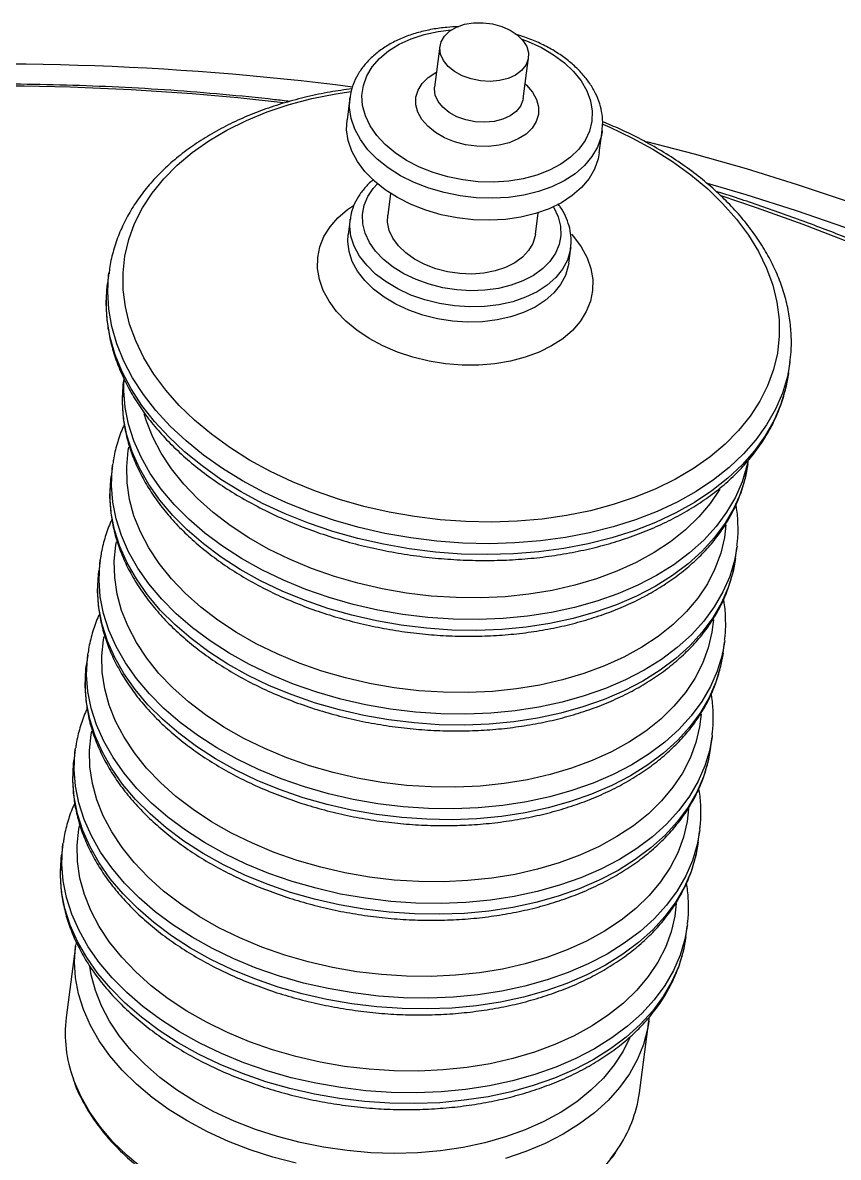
# Model space of a CAD drawing. Header units: millimetres. Extents: x 0 to 6631, y 0 to 4689.
# Drawn here: x 4495.5 to 4637.7, y 2201.6 to 2399.4 of the extents above; entities that cross this region are included whole.
import ezdxf

# ---------------------------------------------------------------- set-up
doc = ezdxf.new("R2010")
doc.units = ezdxf.units.MM
doc.header["$LTSCALE"] = 13
doc.layers.add('几何体', color=7, linetype='Continuous')

msp = doc.modelspace()

# ---------------------------------------------------------------- linework, layer by layer
at = {"layer": '几何体'}
for p, q in [((4568.23, 2395.29), (4567.3, 2388.17)), ((4582.73, 2386.15), (4583.66, 2393.27)), ((4552.54, 2386.29), (4552.04, 2382.45)), ((4552.5, 2385.94), (4552.54, 2386.29)), ((4596, 2376.7), (4596.5, 2380.53)), ((4596.5, 2380.53), (4596.48, 2380.36)), ((4559.64, 2369.63), (4559.14, 2365.83)), ((4552.58, 2365.16), (4552.24, 2362.5)), ((4552.57, 2365.04), (4552.58, 2365.16)), ((4584.86, 2362.46), (4585.35, 2366.27)), ((4590.67, 2357.47), (4591.02, 2360.13)), ((4591.02, 2360.13), (4591, 2359.99)), ((4510.55, 2355.82), (4510.3, 2353.92)), ((4510.52, 2355.63), (4510.55, 2355.82)), ((4510.27, 2353.73), (4510.3, 2353.92)), ((4628.99, 2338.38), (4629.24, 2340.29)), ((4629.24, 2340.29), (4629.22, 2340.15)), ((4628.99, 2338.38), (4628.97, 2338.24)), ((4513.15, 2337.32), (4513.08, 2336.77)), ((4511.17, 2322.18), (4510.92, 2320.28)), ((4511.17, 2322.18), (4511.21, 2322.46)), ((4621.88, 2322.53), (4621.96, 2323.12)), ((4619.72, 2306.03), (4619.97, 2307.94)), ((4620.01, 2308.23), (4619.97, 2307.94)), ((4509.01, 2305.68), (4509.05, 2305.96)), ((4509.01, 2305.68), (4508.76, 2303.78)), ((4617.56, 2289.53), (4617.81, 2291.44)), ((4617.85, 2291.74), (4617.81, 2291.44)), ((4506.85, 2289.18), (4506.6, 2287.28)), ((4506.85, 2289.18), (4506.89, 2289.47)), ((4615.4, 2273.04), (4615.65, 2274.94)), ((4615.69, 2275.24), (4615.65, 2274.94)), ((4504.69, 2272.68), (4504.44, 2270.78)), ((4504.69, 2272.68), (4504.73, 2272.97)), ((4613.24, 2256.54), (4613.49, 2258.44)), ((4613.53, 2258.74), (4613.49, 2258.44)), ((4502.53, 2256.18), (4502.57, 2256.47)), ((4502.53, 2256.18), (4502.28, 2254.28)), ((4611.09, 2240.04), (4611.33, 2241.94)), ((4611.37, 2242.24), (4611.33, 2241.94)), ((4504.86, 2239.15), (4504.81, 2238.72)), ((4504.74, 2238.44), (4503.11, 2225.98)), ((4603.01, 2212.9), (4604.64, 2225.36)), ((4604.64, 2225.36), (4604.57, 2224.89))]:
    msp.add_line(p, q, dxfattribs=at)
at = {"layer": '几何体', "flags": 128}
for points in [[(4577.41, 2399.18), (4579.01, 2398.73), (4580.47, 2398.08), (4581.71, 2397.25), (4582.69, 2396.28), (4583.35, 2395.22), (4583.66, 2394.12), (4583.61, 2393.02), (4583.21, 2391.98), (4582.46, 2391.05), (4581.41, 2390.27), (4580.11, 2389.67), (4578.61, 2389.3), (4576.98, 2389.15), (4575.31, 2389.25), (4573.66, 2389.58), (4572.13, 2390.13), (4570.77, 2390.88), (4569.65, 2391.78), (4568.83, 2392.8), (4568.34, 2393.89), (4568.2, 2395), (4568.43, 2396.08), (4569.01, 2397.07), (4569.91, 2397.93), (4571.1, 2398.62), (4572.51, 2399.11), (4574.08, 2399.37), (4575.74, 2399.39), (4577.41, 2399.18)], [(4582.49, 2396.52), (4583.59, 2396.1), (4585.91, 2395.05), (4588.03, 2393.81), (4589.92, 2392.41), (4591.53, 2390.88), (4592.84, 2389.24), (4593.83, 2387.52), (4594.48, 2385.76), (4594.77, 2383.99), (4594.71, 2382.23), (4594.29, 2380.51), (4593.52, 2378.88), (4592.42, 2377.35), (4591, 2375.96), (4589.29, 2374.73), (4587.32, 2373.68), (4585.12, 2372.83), (4582.74, 2372.19), (4580.22, 2371.78), (4577.59, 2371.61), (4574.92, 2371.67), (4572.24, 2371.98), (4569.61, 2372.51), (4567.07, 2373.26), (4564.66, 2374.22), (4562.43, 2375.37), (4560.43, 2376.69), (4558.67, 2378.16), (4557.21, 2379.75), (4556.05, 2381.43), (4555.23, 2383.17), (4554.76, 2384.94), (4554.64, 2386.72), (4554.89, 2388.46), (4555.48, 2390.13), (4556.42, 2391.72), (4557.68, 2393.18), (4559.25, 2394.5), (4561.1, 2395.64), (4563.19, 2396.59), (4565.48, 2397.34), (4567.94, 2397.86), (4570.19, 2398.13)], [(4583.06, 2388.72), (4583.31, 2388.49), (4584.34, 2387.3), (4585.04, 2386.03), (4585.4, 2384.72), (4585.39, 2383.42), (4585.01, 2382.17), (4584.29, 2381.01), (4583.24, 2379.99), (4581.89, 2379.13), (4580.31, 2378.47), (4578.53, 2378.03), (4576.63, 2377.82), (4574.66, 2377.85), (4572.69, 2378.13), (4570.79, 2378.63), (4569.02, 2379.35), (4567.45, 2380.26), (4566.12, 2381.33), (4565.09, 2382.52), (4564.39, 2383.79), (4564.04, 2385.09), (4564.05, 2386.4), (4564.42, 2387.65), (4565.15, 2388.8), (4566.2, 2389.83), (4567.54, 2390.69), (4567.63, 2390.74)], [(4596.62, 2381.68), (4597.83, 2381.16), (4601.68, 2379.34), (4605.32, 2377.35), (4608.76, 2375.18), (4611.95, 2372.86), (4614.89, 2370.41), (4617.55, 2367.83), (4619.92, 2365.14), (4621.98, 2362.36), (4623.73, 2359.5), (4625.14, 2356.59), (4626.22, 2353.64), (4626.95, 2350.66), (4627.32, 2347.69), (4627.35, 2344.73), (4627.03, 2341.81), (4626.35, 2338.93), (4625.33, 2336.13), (4623.96, 2333.41), (4622.27, 2330.8), (4620.26, 2328.31), (4617.93, 2325.95), (4615.31, 2323.74), (4612.42, 2321.7), (4609.26, 2319.83), (4605.86, 2318.15), (4602.24, 2316.67), (4598.43, 2315.4), (4594.44, 2314.33), (4590.3, 2313.5), (4586.04, 2312.88), (4581.67, 2312.5), (4577.24, 2312.35), (4572.77, 2312.44), (4568.28, 2312.76), (4563.8, 2313.3), (4559.36, 2314.08), (4554.98, 2315.08), (4550.7, 2316.3), (4546.54, 2317.72), (4542.53, 2319.35), (4538.68, 2321.17), (4535.04, 2323.16), (4531.6, 2325.33), (4528.41, 2327.65), (4525.47, 2330.1), (4522.81, 2332.68), (4520.44, 2335.37), (4518.38, 2338.15), (4516.63, 2341.01), (4515.22, 2343.92), (4514.14, 2346.87), (4513.41, 2349.85), (4513.04, 2352.82), (4513.01, 2355.78), (4513.33, 2358.7), (4514.01, 2361.58), (4515.03, 2364.38), (4516.4, 2367.1), (4518.09, 2369.71), (4520.1, 2372.2), (4522.43, 2374.56), (4525.05, 2376.77), (4527.94, 2378.81), (4531.1, 2380.68), (4534.5, 2382.36), (4538.12, 2383.84), (4541.93, 2385.12), (4545.92, 2386.18), (4550.06, 2387.01), (4552.77, 2387.43)], [(4582.73, 2386.15), (4582.68, 2385.89), (4582.28, 2384.85), (4581.53, 2383.92), (4580.48, 2383.14), (4579.18, 2382.55), (4577.67, 2382.17), (4576.05, 2382.03), (4574.38, 2382.12), (4572.73, 2382.46), (4571.19, 2383.01), (4569.84, 2383.75), (4568.72, 2384.66), (4567.9, 2385.68), (4567.41, 2386.77), (4567.27, 2387.88), (4567.3, 2388.17)], [(4596.48, 2380.36), (4596.31, 2379.49), (4595.68, 2377.72), (4594.71, 2376.05), (4593.41, 2374.49), (4591.8, 2373.08), (4589.9, 2371.84), (4587.75, 2370.8), (4585.38, 2369.95), (4582.84, 2369.33), (4580.16, 2368.94), (4577.38, 2368.79), (4574.56, 2368.88), (4571.74, 2369.21), (4568.97, 2369.77), (4566.28, 2370.55), (4563.73, 2371.54), (4561.36, 2372.73), (4559.2, 2374.1), (4557.3, 2375.62), (4555.68, 2377.26), (4554.36, 2379.01), (4553.38, 2380.83), (4552.75, 2382.69), (4552.47, 2384.56), (4552.5, 2385.94)], [(4596, 2376.7), (4595.8, 2375.66), (4595.18, 2373.89), (4594.21, 2372.21), (4592.91, 2370.66), (4591.29, 2369.25), (4589.4, 2368.01), (4587.25, 2366.96), (4584.88, 2366.12), (4582.34, 2365.5), (4579.66, 2365.11), (4576.88, 2364.96), (4574.06, 2365.05), (4571.24, 2365.37), (4568.46, 2365.93), (4565.78, 2366.72), (4563.23, 2367.71), (4560.86, 2368.9), (4558.7, 2370.27), (4556.8, 2371.78), (4555.17, 2373.43), (4553.86, 2375.18), (4552.88, 2377), (4552.25, 2378.86), (4551.97, 2380.73), (4552.04, 2382.45)], [(4639.27, 2368.25), (4630.54, 2371.16), (4621.65, 2373.9), (4612.59, 2376.46), (4604.29, 2378.6)], [(4587.99, 2367.29), (4588.06, 2367.18), (4588.81, 2365.57), (4589.22, 2363.94), (4589.28, 2362.31), (4588.99, 2360.72), (4588.35, 2359.2), (4587.38, 2357.77), (4586.09, 2356.48), (4584.52, 2355.35), (4582.69, 2354.39), (4580.65, 2353.63), (4578.43, 2353.09), (4576.08, 2352.77), (4573.64, 2352.68), (4571.17, 2352.82), (4568.72, 2353.2), (4566.34, 2353.8), (4564.07, 2354.61), (4561.96, 2355.61), (4560.06, 2356.79), (4558.4, 2358.12), (4557.01, 2359.57), (4555.93, 2361.11), (4555.18, 2362.71), (4554.77, 2364.35), (4554.71, 2365.98), (4555.01, 2367.57), (4555.65, 2369.09), (4556.62, 2370.51), (4557.35, 2371.3)], [(4638.94, 2363.63), (4630.36, 2366.59), (4621.59, 2369.37), (4614.87, 2371.34)], [(4639.48, 2361.13), (4631.54, 2364.21), (4623.4, 2367.13), (4617.21, 2369.19)], [(4591.16, 2362.53), (4591.53, 2362.1), (4592.86, 2360.3), (4593.86, 2358.43), (4594.53, 2356.53), (4594.85, 2354.61), (4594.83, 2352.7), (4594.45, 2350.83), (4593.73, 2349.04), (4592.68, 2347.34), (4591.31, 2345.76), (4589.64, 2344.32), (4587.7, 2343.05), (4585.51, 2341.96), (4583.11, 2341.07), (4580.53, 2340.39), (4577.81, 2339.94), (4574.99, 2339.71), (4572.11, 2339.71), (4569.21, 2339.94), (4566.34, 2340.41), (4563.53, 2341.09), (4560.83, 2341.98), (4558.27, 2343.08), (4555.9, 2344.35), (4553.75, 2345.79), (4551.85, 2347.37), (4550.22, 2349.08), (4548.9, 2350.87), (4547.89, 2352.74), (4547.23, 2354.65), (4546.9, 2356.57), (4546.93, 2358.47), (4547.31, 2360.34), (4548.02, 2362.13), (4549.08, 2363.83), (4550.45, 2365.41), (4552.12, 2366.85), (4553.14, 2367.56)], [(4584.86, 2362.46), (4584.83, 2362.27), (4584.42, 2360.92), (4583.68, 2359.66), (4582.62, 2358.52), (4581.27, 2357.54), (4579.67, 2356.74), (4577.85, 2356.13), (4575.88, 2355.75), (4573.8, 2355.59), (4571.67, 2355.67), (4569.56, 2355.98), (4567.5, 2356.51), (4565.57, 2357.25), (4563.82, 2358.18), (4562.29, 2359.27), (4561.02, 2360.49), (4560.05, 2361.82), (4559.41, 2363.2), (4559.11, 2364.62), (4559.14, 2365.83)], [(4591, 2359.99), (4590.95, 2359.67), (4590.45, 2358), (4589.6, 2356.42), (4588.43, 2354.96), (4586.94, 2353.64), (4585.17, 2352.49), (4583.15, 2351.53), (4580.92, 2350.77), (4578.52, 2350.24), (4576, 2349.93), (4573.4, 2349.87), (4570.76, 2350.04), (4568.15, 2350.45), (4565.61, 2351.08), (4563.18, 2351.93), (4560.91, 2352.98), (4558.84, 2354.2), (4557.02, 2355.59), (4555.47, 2357.11), (4554.22, 2358.73), (4553.31, 2360.42), (4552.73, 2362.16), (4552.52, 2363.9), (4552.57, 2365.04)], [(4590.68, 2357.51), (4590.6, 2357.01), (4590.1, 2355.35), (4589.25, 2353.77), (4588.08, 2352.31), (4586.59, 2350.99), (4584.82, 2349.83), (4582.8, 2348.87), (4580.58, 2348.12), (4578.18, 2347.58), (4575.65, 2347.28), (4573.05, 2347.21), (4570.42, 2347.38), (4567.8, 2347.79), (4565.26, 2348.42), (4562.83, 2349.27), (4560.56, 2350.32), (4558.49, 2351.55), (4556.67, 2352.94), (4555.12, 2354.45), (4553.88, 2356.07), (4552.96, 2357.77), (4552.39, 2359.5), (4552.17, 2361.24), (4552.23, 2362.48)], [(4629.22, 2340.15), (4628.77, 2337.72), (4627.9, 2334.83), (4626.7, 2332.02), (4625.16, 2329.31), (4623.3, 2326.71), (4621.13, 2324.23), (4618.65, 2321.89), (4615.89, 2319.7), (4612.86, 2317.69), (4609.57, 2315.84), (4606.06, 2314.19), (4602.33, 2312.74), (4598.41, 2311.5), (4594.32, 2310.46), (4590.09, 2309.65), (4585.74, 2309.07), (4581.3, 2308.71), (4576.79, 2308.59), (4572.24, 2308.69), (4567.68, 2309.03), (4563.13, 2309.6), (4558.62, 2310.39), (4554.18, 2311.4), (4549.83, 2312.63), (4545.59, 2314.07), (4541.5, 2315.7), (4537.58, 2317.53), (4533.84, 2319.53), (4530.32, 2321.7), (4527.03, 2324.03), (4523.99, 2326.5), (4521.22, 2329.09), (4518.73, 2331.8), (4516.55, 2334.6), (4514.67, 2337.48), (4513.13, 2340.42), (4511.91, 2343.41), (4511.04, 2346.42), (4510.51, 2349.44), (4510.33, 2352.46), (4510.5, 2355.45), (4510.52, 2355.63)], [(4628.97, 2338.24), (4628.52, 2335.81), (4627.65, 2332.93), (4626.45, 2330.12), (4624.91, 2327.41), (4623.05, 2324.8), (4620.88, 2322.32), (4618.4, 2319.99), (4615.64, 2317.8), (4612.61, 2315.78), (4609.32, 2313.94), (4605.81, 2312.29), (4602.08, 2310.84), (4598.16, 2309.59), (4594.07, 2308.56), (4589.84, 2307.75), (4585.49, 2307.17), (4581.05, 2306.81), (4576.54, 2306.68), (4571.99, 2306.79), (4567.43, 2307.13), (4562.88, 2307.69), (4558.37, 2308.49), (4553.93, 2309.5), (4549.58, 2310.73), (4545.34, 2312.16), (4541.25, 2313.8), (4537.33, 2315.62), (4533.59, 2317.63), (4530.07, 2319.8), (4526.78, 2322.13), (4523.74, 2324.59), (4520.97, 2327.19), (4518.48, 2329.89), (4516.3, 2332.69), (4514.43, 2335.57), (4512.88, 2338.52), (4511.66, 2341.5), (4510.79, 2344.52), (4510.26, 2347.54), (4510.08, 2350.55), (4510.25, 2353.54), (4510.27, 2353.73)], [(4621.88, 2322.53), (4621.47, 2320.24), (4620.64, 2317.46), (4619.46, 2314.76), (4617.95, 2312.16), (4616.1, 2309.67), (4613.95, 2307.3), (4611.49, 2305.09), (4608.75, 2303.03), (4605.74, 2301.15), (4602.48, 2299.45), (4598.99, 2297.94), (4595.3, 2296.64), (4591.43, 2295.56), (4587.4, 2294.7), (4583.25, 2294.06), (4578.99, 2293.65), (4574.66, 2293.48), (4570.28, 2293.54), (4565.89, 2293.84), (4561.5, 2294.37), (4557.15, 2295.13), (4552.87, 2296.11), (4548.69, 2297.31), (4544.62, 2298.72), (4540.71, 2300.33), (4536.96, 2302.13), (4533.42, 2304.1), (4530.1, 2306.25), (4527.02, 2308.54), (4524.2, 2310.98), (4521.66, 2313.53), (4519.42, 2316.19), (4517.49, 2318.93), (4515.89, 2321.75), (4514.62, 2324.62), (4513.69, 2327.51), (4513.11, 2330.43), (4512.89, 2333.34), (4513.02, 2336.22), (4513.08, 2336.77)], [(4621.86, 2322.78), (4621.72, 2322.15), (4620.88, 2319.37), (4619.71, 2316.67), (4618.19, 2314.06), (4616.35, 2311.57), (4614.2, 2309.21), (4611.74, 2306.99), (4609, 2304.93), (4605.99, 2303.05), (4602.73, 2301.35), (4599.24, 2299.84), (4595.55, 2298.55), (4591.68, 2297.46), (4587.65, 2296.6), (4583.5, 2295.96), (4579.24, 2295.56), (4574.91, 2295.38), (4570.53, 2295.45), (4566.13, 2295.74), (4561.75, 2296.27), (4557.4, 2297.03), (4553.12, 2298.01), (4548.93, 2299.21), (4544.87, 2300.62), (4540.96, 2302.23), (4537.21, 2304.03), (4533.67, 2306.01), (4530.35, 2308.15), (4527.27, 2310.45), (4524.45, 2312.88), (4521.91, 2315.43), (4519.67, 2318.09), (4517.74, 2320.84), (4516.14, 2323.65), (4514.87, 2326.52), (4513.94, 2329.42), (4513.36, 2332.33), (4513.14, 2335.24), (4513.17, 2336.98)], [(4616.99, 2318.12), (4615.32, 2315.62), (4613.33, 2313.25), (4611.02, 2311.02), (4608.43, 2308.94), (4605.56, 2307.03), (4602.43, 2305.31), (4599.06, 2303.78), (4595.49, 2302.45), (4591.73, 2301.34), (4587.8, 2300.45), (4583.74, 2299.78), (4579.57, 2299.35), (4575.33, 2299.15), (4571.03, 2299.19), (4566.71, 2299.47), (4562.41, 2299.98), (4558.14, 2300.72), (4553.93, 2301.69), (4549.83, 2302.87), (4545.85, 2304.27), (4542.02, 2305.87), (4538.36, 2307.66), (4534.91, 2309.62), (4531.69, 2311.76), (4528.71, 2314.04), (4526.01, 2316.46), (4523.59, 2318.99), (4521.47, 2321.63), (4519.67, 2324.34), (4518.2, 2327.13), (4517.07, 2329.96), (4516.69, 2331.2)], [(4618.05, 2311.86), (4617.8, 2309.68), (4617.16, 2306.92), (4616.16, 2304.23), (4614.83, 2301.62), (4613.16, 2299.12), (4611.17, 2296.75), (4608.87, 2294.52), (4606.27, 2292.44), (4603.4, 2290.53), (4600.27, 2288.81), (4596.91, 2287.28), (4593.33, 2285.95), (4589.57, 2284.84), (4585.64, 2283.95), (4581.58, 2283.28), (4577.41, 2282.85), (4573.17, 2282.66), (4568.87, 2282.7), (4564.55, 2282.97), (4560.25, 2283.48), (4555.98, 2284.22), (4551.77, 2285.19), (4547.67, 2286.38), (4543.69, 2287.77), (4539.86, 2289.37), (4536.2, 2291.16), (4532.75, 2293.13), (4529.53, 2295.26), (4526.55, 2297.54), (4523.85, 2299.96), (4521.43, 2302.49), (4519.31, 2305.13), (4517.51, 2307.85), (4516.04, 2310.63), (4514.91, 2313.46), (4514.13, 2316.31), (4513.71, 2319.17), (4513.64, 2322.02), (4513.92, 2324.84), (4514.03, 2325.41)], [(4619.97, 2307.94), (4619.56, 2305.65), (4618.72, 2302.87), (4617.55, 2300.17), (4616.03, 2297.56), (4614.19, 2295.07), (4612.04, 2292.71), (4609.58, 2290.49), (4606.84, 2288.43), (4603.83, 2286.55), (4600.57, 2284.85), (4597.08, 2283.35), (4593.39, 2282.05), (4589.52, 2280.96), (4585.49, 2280.1), (4581.34, 2279.46), (4577.08, 2279.06), (4572.75, 2278.89), (4568.37, 2278.95), (4563.97, 2279.24), (4559.59, 2279.77), (4555.24, 2280.53), (4550.96, 2281.51), (4546.78, 2282.71), (4542.71, 2284.12), (4538.8, 2285.73), (4535.05, 2287.53), (4531.51, 2289.51), (4528.19, 2291.65), (4525.11, 2293.95), (4522.29, 2296.38), (4519.75, 2298.93), (4517.51, 2301.59), (4515.58, 2304.34), (4513.98, 2307.15), (4512.71, 2310.02), (4511.78, 2312.92), (4511.2, 2315.83), (4510.98, 2318.74), (4511.11, 2321.62), (4511.17, 2322.18)], [(4619.72, 2306.03), (4619.31, 2303.75), (4618.48, 2300.97), (4617.3, 2298.26), (4615.79, 2295.66), (4613.94, 2293.17), (4611.79, 2290.81), (4609.33, 2288.59), (4606.59, 2286.53), (4603.58, 2284.65), (4600.32, 2282.95), (4596.83, 2281.44), (4593.14, 2280.14), (4589.27, 2279.06), (4585.25, 2278.2), (4581.09, 2277.56), (4576.83, 2277.15), (4572.5, 2276.98), (4568.12, 2277.04), (4563.73, 2277.34), (4559.34, 2277.87), (4554.99, 2278.63), (4550.71, 2279.61), (4546.53, 2280.81), (4542.46, 2282.22), (4538.55, 2283.83), (4534.8, 2285.63), (4531.26, 2287.6), (4527.94, 2289.75), (4524.86, 2292.04), (4522.04, 2294.48), (4519.5, 2297.03), (4517.26, 2299.69), (4515.33, 2302.44), (4513.73, 2305.25), (4512.46, 2308.12), (4511.53, 2311.02), (4510.95, 2313.93), (4510.73, 2316.84), (4510.86, 2319.72), (4510.92, 2320.28)], [(4615.89, 2295.36), (4615.64, 2293.18), (4615, 2290.42), (4614.01, 2287.73), (4612.67, 2285.12), (4611, 2282.63), (4609.01, 2280.25), (4606.71, 2278.02), (4604.11, 2275.94), (4601.24, 2274.03), (4598.11, 2272.31), (4594.75, 2270.78), (4591.17, 2269.45), (4587.41, 2268.34), (4583.48, 2267.45), (4579.42, 2266.78), (4575.25, 2266.35), (4571.01, 2266.16), (4566.71, 2266.2), (4562.39, 2266.47), (4558.09, 2266.98), (4553.82, 2267.72), (4549.61, 2268.69), (4545.51, 2269.88), (4541.53, 2271.27), (4537.7, 2272.87), (4534.04, 2274.66), (4530.59, 2276.63), (4527.37, 2278.76), (4524.39, 2281.04), (4521.69, 2283.46), (4519.27, 2285.99), (4517.15, 2288.63), (4515.35, 2291.35), (4513.88, 2294.13), (4512.75, 2296.96), (4511.97, 2299.81), (4511.55, 2302.67), (4511.48, 2305.52), (4511.76, 2308.34), (4511.87, 2308.91)], [(4617.81, 2291.44), (4617.4, 2289.15), (4616.57, 2286.37), (4615.39, 2283.67), (4613.87, 2281.06), (4612.03, 2278.57), (4609.88, 2276.21), (4607.42, 2273.99), (4604.68, 2271.94), (4601.67, 2270.05), (4598.41, 2268.35), (4594.92, 2266.85), (4591.23, 2265.55), (4587.36, 2264.46), (4583.33, 2263.6), (4579.18, 2262.96), (4574.92, 2262.56), (4570.59, 2262.39), (4566.21, 2262.45), (4561.82, 2262.75), (4557.43, 2263.27), (4553.08, 2264.03), (4548.8, 2265.01), (4544.62, 2266.21), (4540.55, 2267.62), (4536.64, 2269.23), (4532.89, 2271.03), (4529.35, 2273.01), (4526.03, 2275.15), (4522.95, 2277.45), (4520.13, 2279.88), (4517.59, 2282.44), (4515.35, 2285.09), (4513.42, 2287.84), (4511.82, 2290.66), (4510.55, 2293.52), (4509.62, 2296.42), (4509.04, 2299.33), (4508.82, 2302.24), (4508.95, 2305.13), (4509.01, 2305.68)], [(4617.56, 2289.53), (4617.15, 2287.25), (4616.32, 2284.47), (4615.14, 2281.77), (4613.63, 2279.16), (4611.78, 2276.67), (4609.63, 2274.31), (4607.17, 2272.09), (4604.43, 2270.03), (4601.42, 2268.15), (4598.16, 2266.45), (4594.67, 2264.94), (4590.98, 2263.65), (4587.11, 2262.56), (4583.09, 2261.7), (4578.93, 2261.06), (4574.67, 2260.66), (4570.34, 2260.48), (4565.96, 2260.55), (4561.57, 2260.84), (4557.18, 2261.37), (4552.83, 2262.13), (4548.55, 2263.11), (4544.37, 2264.31), (4540.3, 2265.72), (4536.39, 2267.33), (4532.64, 2269.13), (4529.1, 2271.11), (4525.78, 2273.25), (4522.7, 2275.55), (4519.88, 2277.98), (4517.34, 2280.53), (4515.1, 2283.19), (4513.17, 2285.94), (4511.57, 2288.75), (4510.3, 2291.62), (4509.37, 2294.52), (4508.79, 2297.43), (4508.57, 2300.34), (4508.7, 2303.22), (4508.76, 2303.78)], [(4613.73, 2278.86), (4613.48, 2276.68), (4612.84, 2273.92), (4611.85, 2271.23), (4610.51, 2268.62), (4608.84, 2266.13), (4606.85, 2263.75), (4604.55, 2261.52), (4601.95, 2259.44), (4599.08, 2257.54), (4595.95, 2255.81), (4592.59, 2254.28), (4589.01, 2252.95), (4585.25, 2251.84), (4581.32, 2250.95), (4577.26, 2250.29), (4573.09, 2249.86), (4568.85, 2249.66), (4564.55, 2249.7), (4560.23, 2249.97), (4555.93, 2250.49), (4551.66, 2251.23), (4547.45, 2252.19), (4543.35, 2253.38), (4539.37, 2254.78), (4535.54, 2256.37), (4531.88, 2258.16), (4528.43, 2260.13), (4525.21, 2262.26), (4522.23, 2264.54), (4519.53, 2266.96), (4517.11, 2269.49), (4514.99, 2272.13), (4513.19, 2274.85), (4511.72, 2277.63), (4510.6, 2280.46), (4509.82, 2283.31), (4509.39, 2286.18), (4509.32, 2289.02), (4509.6, 2291.84), (4509.71, 2292.42)], [(4615.65, 2274.94), (4615.24, 2272.65), (4614.41, 2269.87), (4613.23, 2267.17), (4611.72, 2264.57), (4609.87, 2262.07), (4607.72, 2259.71), (4605.26, 2257.5), (4602.52, 2255.44), (4599.51, 2253.55), (4596.25, 2251.85), (4592.76, 2250.35), (4589.07, 2249.05), (4585.2, 2247.97), (4581.17, 2247.1), (4577.02, 2246.47), (4572.76, 2246.06), (4568.43, 2245.89), (4564.05, 2245.95), (4559.66, 2246.25), (4555.27, 2246.78), (4550.92, 2247.53), (4546.64, 2248.52), (4542.46, 2249.71), (4538.39, 2251.12), (4534.48, 2252.73), (4530.73, 2254.53), (4527.19, 2256.51), (4523.87, 2258.66), (4520.79, 2260.95), (4517.97, 2263.38), (4515.43, 2265.94), (4513.19, 2268.6), (4511.26, 2271.34), (4509.66, 2274.16), (4508.39, 2277.02), (4507.46, 2279.92), (4506.88, 2282.84), (4506.66, 2285.74), (4506.79, 2288.63), (4506.85, 2289.18)], [(4615.4, 2273.04), (4614.99, 2270.75), (4614.16, 2267.97), (4612.98, 2265.27), (4611.47, 2262.66), (4609.62, 2260.17), (4607.47, 2257.81), (4605.01, 2255.59), (4602.27, 2253.53), (4599.26, 2251.65), (4596, 2249.95), (4592.51, 2248.45), (4588.82, 2247.15), (4584.95, 2246.06), (4580.93, 2245.2), (4576.77, 2244.56), (4572.51, 2244.16), (4568.18, 2243.99), (4563.8, 2244.05), (4559.41, 2244.34), (4555.02, 2244.87), (4550.67, 2245.63), (4546.39, 2246.61), (4542.21, 2247.81), (4538.14, 2249.22), (4534.23, 2250.83), (4530.49, 2252.63), (4526.94, 2254.61), (4523.62, 2256.75), (4520.54, 2259.05), (4517.72, 2261.48), (4515.18, 2264.03), (4512.94, 2266.69), (4511.01, 2269.44), (4509.41, 2272.25), (4508.14, 2275.12), (4507.21, 2278.02), (4506.63, 2280.93), (4506.41, 2283.84), (4506.54, 2286.72), (4506.6, 2287.28)], [(4611.57, 2262.36), (4611.32, 2260.19), (4610.68, 2257.42), (4609.69, 2254.73), (4608.35, 2252.13), (4606.68, 2249.63), (4604.69, 2247.26), (4602.39, 2245.02), (4599.79, 2242.95), (4596.92, 2241.04), (4593.79, 2239.31), (4590.43, 2237.78), (4586.85, 2236.45), (4583.09, 2235.34), (4579.16, 2234.45), (4575.1, 2233.79), (4570.93, 2233.36), (4566.69, 2233.16), (4562.39, 2233.2), (4558.07, 2233.48), (4553.77, 2233.99), (4549.5, 2234.73), (4545.29, 2235.69), (4541.19, 2236.88), (4537.21, 2238.28), (4533.38, 2239.88), (4529.72, 2241.66), (4526.27, 2243.63), (4523.05, 2245.76), (4520.07, 2248.04), (4517.37, 2250.46), (4514.95, 2253), (4512.83, 2255.63), (4511.03, 2258.35), (4509.56, 2261.13), (4508.44, 2263.96), (4507.66, 2266.82), (4507.23, 2269.68), (4507.16, 2272.52), (4507.44, 2275.34), (4507.55, 2275.92)], [(4613.49, 2258.44), (4613.08, 2256.15), (4612.25, 2253.37), (4611.07, 2250.67), (4609.56, 2248.07), (4607.71, 2245.58), (4605.56, 2243.21), (4603.1, 2241), (4600.36, 2238.94), (4597.35, 2237.05), (4594.09, 2235.35), (4590.6, 2233.85), (4586.91, 2232.55), (4583.04, 2231.47), (4579.02, 2230.6), (4574.86, 2229.97), (4570.6, 2229.56), (4566.27, 2229.39), (4561.89, 2229.45), (4557.5, 2229.75), (4553.11, 2230.28), (4548.76, 2231.04), (4544.48, 2232.02), (4540.3, 2233.22), (4536.23, 2234.63), (4532.32, 2236.23), (4528.57, 2238.03), (4525.03, 2240.01), (4521.71, 2242.16), (4518.63, 2244.45), (4515.81, 2246.88), (4513.27, 2249.44), (4511.03, 2252.1), (4509.1, 2254.84), (4507.5, 2257.66), (4506.23, 2260.52), (4505.3, 2263.42), (4504.72, 2266.34), (4504.5, 2269.24), (4504.63, 2272.13), (4504.69, 2272.68)], [(4613.24, 2256.54), (4612.83, 2254.25), (4612, 2251.47), (4610.82, 2248.77), (4609.31, 2246.16), (4607.47, 2243.67), (4605.31, 2241.31), (4602.85, 2239.09), (4600.11, 2237.04), (4597.1, 2235.15), (4593.84, 2233.45), (4590.35, 2231.95), (4586.66, 2230.65), (4582.79, 2229.56), (4578.77, 2228.7), (4574.61, 2228.06), (4570.35, 2227.66), (4566.02, 2227.49), (4561.64, 2227.55), (4557.25, 2227.85), (4552.86, 2228.37), (4548.51, 2229.13), (4544.23, 2230.11), (4540.05, 2231.31), (4535.98, 2232.72), (4532.07, 2234.33), (4528.33, 2236.13), (4524.78, 2238.11), (4521.46, 2240.25), (4518.38, 2242.55), (4515.56, 2244.98), (4513.02, 2247.54), (4510.78, 2250.19), (4508.85, 2252.94), (4507.25, 2255.75), (4505.98, 2258.62), (4505.05, 2261.52), (4504.47, 2264.43), (4504.25, 2267.34), (4504.38, 2270.23), (4504.44, 2270.78)], [(4609.41, 2245.86), (4609.16, 2243.69), (4608.52, 2240.92), (4607.53, 2238.23), (4606.19, 2235.63), (4604.52, 2233.13), (4602.53, 2230.76), (4600.23, 2228.52), (4597.63, 2226.45), (4594.76, 2224.54), (4591.63, 2222.81), (4588.27, 2221.28), (4584.69, 2219.96), (4580.93, 2218.84), (4577, 2217.95), (4572.94, 2217.29), (4568.77, 2216.86), (4564.53, 2216.66), (4560.23, 2216.7), (4555.91, 2216.98), (4551.61, 2217.49), (4547.34, 2218.23), (4543.13, 2219.2), (4539.03, 2220.38), (4535.05, 2221.78), (4531.22, 2223.38), (4527.56, 2225.17), (4524.11, 2227.13), (4520.89, 2229.26), (4517.91, 2231.55), (4515.21, 2233.96), (4512.79, 2236.5), (4510.67, 2239.13), (4508.87, 2241.85), (4507.4, 2244.64), (4506.28, 2247.46), (4505.5, 2250.32), (4505.07, 2253.18), (4505, 2256.03), (4505.28, 2258.84), (4505.39, 2259.42)], [(4611.33, 2241.94), (4610.92, 2239.66), (4610.09, 2236.87), (4608.91, 2234.17), (4607.4, 2231.57), (4605.55, 2229.08), (4603.4, 2226.72), (4600.94, 2224.5), (4598.2, 2222.44), (4595.19, 2220.56), (4591.93, 2218.86), (4588.44, 2217.35), (4584.75, 2216.05), (4580.88, 2214.97), (4576.86, 2214.11), (4572.7, 2213.47), (4568.44, 2213.06), (4564.11, 2212.89), (4559.73, 2212.95), (4555.34, 2213.25), (4550.95, 2213.78), (4546.6, 2214.54), (4542.32, 2215.52), (4538.14, 2216.72), (4534.07, 2218.13), (4530.16, 2219.74), (4526.41, 2221.54), (4522.87, 2223.51), (4519.55, 2225.66), (4516.47, 2227.95), (4513.65, 2230.39), (4511.11, 2232.94), (4508.87, 2235.6), (4506.94, 2238.34), (4505.34, 2241.16), (4504.07, 2244.03), (4503.14, 2246.93), (4502.56, 2249.84), (4502.34, 2252.75), (4502.47, 2255.63), (4502.53, 2256.18)], [(4611.09, 2240.04), (4610.67, 2237.75), (4609.84, 2234.97), (4608.66, 2232.27), (4607.15, 2229.66), (4605.31, 2227.17), (4603.15, 2224.81), (4600.69, 2222.59), (4597.95, 2220.54), (4594.94, 2218.65), (4591.68, 2216.95), (4588.19, 2215.45), (4584.5, 2214.15), (4580.63, 2213.07), (4576.61, 2212.2), (4572.45, 2211.57), (4568.19, 2211.16), (4563.86, 2210.99), (4559.48, 2211.05), (4555.09, 2211.35), (4550.7, 2211.88), (4546.35, 2212.63), (4542.07, 2213.62), (4537.89, 2214.81), (4533.82, 2216.22), (4529.91, 2217.83), (4526.17, 2219.63), (4522.62, 2221.61), (4519.3, 2223.75), (4516.22, 2226.05), (4513.4, 2228.48), (4510.86, 2231.04), (4508.62, 2233.7), (4506.69, 2236.44), (4505.09, 2239.26), (4503.82, 2242.12), (4502.89, 2245.02), (4502.31, 2247.93), (4502.09, 2250.84), (4502.22, 2253.73), (4502.28, 2254.28)], [(4504.74, 2238.44), (4504.74, 2238.45), (4504.77, 2238.7)], [(4543.15, 2200.64), (4539.11, 2201.69), (4535.17, 2202.95), (4531.38, 2204.42), (4527.75, 2206.08), (4524.3, 2207.92), (4521.07, 2209.92), (4518.08, 2212.08), (4515.34, 2214.39), (4512.88, 2216.81), (4510.71, 2219.34), (4508.85, 2221.96), (4507.31, 2224.64), (4506.11, 2227.38), (4505.24, 2230.15), (4504.72, 2232.93), (4504.56, 2235.71), (4504.74, 2238.44)], [(4601.24, 2222.38), (4600.14, 2220.15), (4598.59, 2217.74), (4596.72, 2215.46), (4594.55, 2213.32), (4592.08, 2211.33), (4589.33, 2209.51), (4586.33, 2207.87), (4583.1, 2206.43), (4579.66, 2205.18), (4576.04, 2204.16), (4572.26, 2203.35), (4568.35, 2202.77), (4564.35, 2202.43), (4560.27, 2202.32), (4556.16, 2202.44), (4552.04, 2202.8), (4547.94, 2203.39), (4543.89, 2204.2), (4539.92, 2205.24), (4536.06, 2206.49), (4532.35, 2207.95), (4528.8, 2209.59), (4525.45, 2211.42), (4522.31, 2213.42), (4519.42, 2215.57), (4516.79, 2217.86), (4514.44, 2220.27), (4512.39, 2222.78), (4510.66, 2225.37), (4509.25, 2228.03), (4508.19, 2230.73), (4507.47, 2233.46), (4507.22, 2234.95)], [(4604.57, 2224.89), (4604.41, 2223.99), (4603.7, 2221.31), (4602.65, 2218.72), (4601.26, 2216.21), (4599.55, 2213.82), (4597.52, 2211.55), (4595.19, 2209.42), (4592.57, 2207.45), (4589.69, 2205.66), (4586.57, 2204.05), (4583.22, 2202.63), (4579.67, 2201.42)], [(4516.45, 2199.63), (4513.71, 2201.93), (4511.25, 2204.35), (4509.08, 2206.88), (4507.22, 2209.5), (4505.68, 2212.19), (4504.48, 2214.92), (4504.35, 2215.27)], [(4599.12, 2202.98), (4597.92, 2201.36)]]:
    msp.add_lwpolyline(points, dxfattribs=at)
at = {"layer": '几何体'}
for centre, radius, start, end in [((4489.98, 1895.03), 497.15, 82.7182, 93.7955), ((4489.98, 1939.94), 448.4, 83.4742, 94.3632), ((4525.71, 2223.18), 22.78, 172.9275, 200.2968), ((4580.35, 2216.05), 22.87, 325.1641, 352.0959)]:
    msp.add_arc(centre, radius, start, end, dxfattribs=at)
for points, knots in [([(4571.51, 2398.68), (4570.82, 2398.66), (4569.26, 2398.61), (4566.9, 2398.27), (4564.46, 2397.72), (4562.16, 2396.96), (4560.03, 2395.99), (4558.11, 2394.83), (4556.42, 2393.49), (4555, 2391.99), (4553.87, 2390.36), (4553.07, 2388.62), (4552.62, 2387.12), (4552.55, 2386.2), (4552.53, 2385.89)], [0, 0, 0, 0, 0.0704295, 0.1597104, 0.2491539, 0.3387788, 0.4285632, 0.5183829, 0.6079832, 0.6970059, 0.7850422, 0.8718012, 0.9572955, 1, 1, 1, 1]), ([(4596.44, 2380.34), (4596.5, 2380.76), (4596.65, 2381.79), (4596.53, 2383.45), (4596.12, 2385.28), (4595.39, 2387.08), (4594.38, 2388.82), (4593.07, 2390.49), (4591.5, 2392.06), (4589.68, 2393.51), (4587.64, 2394.82), (4585.41, 2395.95), (4583.3, 2396.82), (4581.9, 2397.23), (4581.34, 2397.39)], [0, 0, 0, 0, 0.059953, 0.1450065, 0.2302008, 0.3161496, 0.4032008, 0.491378, 0.5804551, 0.6701052, 0.7600334, 0.8500169, 0.9399528, 1, 1, 1, 1]), ([(4542.05, 2385.66), (4541.17, 2385.77), (4537.32, 2386.24), (4530.42, 2386.9), (4521.36, 2387.64), (4512.26, 2388.17), (4503.13, 2388.53), (4493.99, 2388.7), (4484.84, 2388.69), (4475.7, 2388.5), (4466.58, 2388.1), (4460.02, 2387.73), (4456.52, 2387.44), (4456.04, 2387.4)], [0, 0, 0, 0, 0.030876, 0.136689, 0.242495, 0.348294, 0.454089, 0.559882, 0.665674, 0.771466, 0.87726, 0.983057, 1, 1, 1, 1]), ([(4552.91, 2387.87), (4551.62, 2387.69), (4548.96, 2387.32), (4545.04, 2386.5), (4541.15, 2385.46), (4537.41, 2384.23), (4533.85, 2382.8), (4530.46, 2381.18), (4527.29, 2379.37), (4524.34, 2377.4), (4521.64, 2375.26), (4519.19, 2372.97), (4517.02, 2370.54), (4515.14, 2367.99), (4513.56, 2365.33), (4512.27, 2362.59), (4511.32, 2359.77), (4510.74, 2357.43), (4510.6, 2356.03), (4510.56, 2355.61)], [0, 0, 0, 0, 0.057321, 0.118856, 0.180429, 0.242037, 0.303676, 0.365333, 0.42698, 0.488585, 0.550102, 0.611477, 0.672647, 0.733552, 0.794146, 0.854407, 0.914351, 0.974037, 1, 1, 1, 1]), ([(4629.18, 2340.14), (4629.27, 2340.76), (4629.49, 2342.35), (4629.49, 2344.94), (4629.22, 2347.9), (4628.63, 2350.85), (4627.74, 2353.78), (4626.53, 2356.69), (4625.02, 2359.55), (4623.22, 2362.35), (4621.14, 2365.08), (4618.77, 2367.71), (4616.15, 2370.24), (4613.28, 2372.66), (4610.18, 2374.93), (4606.86, 2377.07), (4603.35, 2379.04), (4599.92, 2380.75), (4597.59, 2381.71), (4596.56, 2382.14)], [0, 0, 0, 0, 0.038189, 0.097745, 0.157331, 0.217062, 0.277029, 0.337288, 0.397855, 0.458713, 0.519822, 0.581127, 0.642573, 0.70411, 0.765699, 0.827308, 0.888912, 0.950499, 1, 1, 1, 1]), ([(4556.7, 2372.04), (4556.65, 2372.01), (4556.05, 2371.59), (4555.12, 2370.6), (4553.96, 2369.11), (4553.15, 2367.48), (4552.69, 2366.1), (4552.63, 2365.27), (4552.61, 2365.02)], [0, 0, 0, 0, 0.018143, 0.245176, 0.469587, 0.690274, 0.907045, 1, 1, 1, 1]), ([(4754.75, 2239.71), (4754.64, 2241.08), (4754.41, 2244.24), (4753.66, 2249.18), (4752.58, 2254.54), (4751.17, 2259.87), (4749.45, 2265.17), (4747.42, 2270.44), (4745.08, 2275.66), (4742.44, 2280.83), (4739.49, 2285.95), (4736.24, 2291), (4732.69, 2295.98), (4728.85, 2300.89), (4724.72, 2305.72), (4720.3, 2310.46), (4715.61, 2315.1), (4710.65, 2319.64), (4705.42, 2324.08), (4699.93, 2328.4), (4694.19, 2332.61), (4688.21, 2336.7), (4681.99, 2340.66), (4675.54, 2344.49), (4668.87, 2348.18), (4661.99, 2351.73), (4654.9, 2355.14), (4647.62, 2358.4), (4640.15, 2361.51), (4632.51, 2364.47), (4624.69, 2367.26), (4619.29, 2369.09), (4616.47, 2369.95), (4616.36, 2369.98)], [0, 0, 0, 0, 0.0250006, 0.0580066, 0.0910386, 0.12411, 0.1572324, 0.1904145, 0.2236623, 0.2569785, 0.2903634, 0.3238148, 0.3573286, 0.3908993, 0.4245202, 0.4581846, 0.4918854, 0.5256159, 0.5593698, 0.5931416, 0.6269261, 0.6607191, 0.694517, 0.7283167, 0.7621153, 0.7959109, 0.8297022, 0.8634884, 0.8972686, 0.9310425, 0.9648099, 0.9985707, 1, 1, 1, 1]), ([(4590.96, 2359.98), (4591, 2360.17), (4591.15, 2360.92), (4591.09, 2362.28), (4590.79, 2364), (4590.14, 2365.69), (4589.48, 2366.97), (4588.95, 2367.64), (4588.82, 2367.8)], [0, 0, 0, 0, 0.072183, 0.285543, 0.498725, 0.71361, 0.93156, 1, 1, 1, 1]), ([(4510.31, 2353.71), (4510.24, 2353.16), (4510.03, 2351.65), (4510.05, 2349.13), (4510.33, 2346.17), (4510.94, 2343.22), (4511.85, 2340.29), (4513.07, 2337.39), (4514.59, 2334.53), (4516.4, 2331.73), (4518.5, 2329.01), (4520.88, 2326.37), (4523.51, 2323.85), (4526.39, 2321.44), (4529.5, 2319.17), (4532.83, 2317.05), (4536.35, 2315.07), (4540.04, 2313.27), (4543.88, 2311.64), (4547.86, 2310.19), (4551.96, 2308.93), (4556.14, 2307.87), (4560.4, 2307.01), (4564.71, 2306.35), (4569.04, 2305.91), (4573.37, 2305.67), (4577.69, 2305.64), (4581.96, 2305.83), (4586.17, 2306.23), (4590.3, 2306.85), (4594.32, 2307.67), (4598.21, 2308.69), (4601.95, 2309.92), (4605.53, 2311.34), (4608.92, 2312.95), (4612.1, 2314.75), (4615.06, 2316.71), (4617.78, 2318.84), (4620.23, 2321.13), (4622.42, 2323.55), (4624.32, 2326.1), (4625.91, 2328.75), (4627.21, 2331.49), (4628.18, 2334.31), (4628.75, 2336.57), (4628.89, 2337.89), (4628.93, 2338.24)], [0, 0, 0, 0, 0.0128085, 0.0355058, 0.0582166, 0.0809844, 0.1038437, 0.1268146, 0.1499031, 0.173102, 0.1963953, 0.2197625, 0.2431826, 0.2666369, 0.29011, 0.3135902, 0.3370682, 0.3605399, 0.3840036, 0.4074588, 0.4309062, 0.4543474, 0.4777844, 0.5012194, 0.5246549, 0.5480931, 0.5715361, 0.5949866, 0.6184468, 0.6419189, 0.6654043, 0.6889039, 0.7124173, 0.7359424, 0.7594749, 0.7830043, 0.806518, 0.8299993, 0.8534271, 0.876778, 0.9000287, 0.923161, 0.9461665, 0.9690507, 0.991835, 1, 1, 1, 1]), ([(4513.14, 2336.91), (4513.05, 2336.28), (4512.84, 2334.72), (4512.86, 2332.19), (4513.15, 2329.36), (4513.77, 2326.53), (4514.69, 2323.72), (4515.92, 2320.94), (4517.45, 2318.21), (4519.27, 2315.55), (4521.38, 2312.96), (4523.75, 2310.48), (4526.38, 2308.1), (4529.25, 2305.86), (4532.34, 2303.75), (4535.63, 2301.8), (4539.1, 2300), (4542.74, 2298.38), (4546.52, 2296.94), (4550.41, 2295.69), (4554.4, 2294.64), (4558.47, 2293.78), (4562.59, 2293.13), (4566.73, 2292.69), (4570.89, 2292.46), (4575.02, 2292.44), (4579.11, 2292.63), (4583.13, 2293.04), (4587.07, 2293.66), (4590.9, 2294.49), (4594.59, 2295.52), (4598.14, 2296.75), (4601.51, 2298.18), (4604.68, 2299.8), (4607.65, 2301.59), (4610.37, 2303.56), (4612.85, 2305.69), (4615.06, 2307.96), (4616.99, 2310.36), (4618.62, 2312.88), (4619.96, 2315.49), (4620.96, 2318.18), (4621.61, 2320.59), (4621.8, 2322.1), (4621.87, 2322.69)], [0, 0, 0, 0, 0.015982, 0.039524, 0.06308, 0.086705, 0.110439, 0.134304, 0.158306, 0.182434, 0.206667, 0.230981, 0.255349, 0.27975, 0.304168, 0.328589, 0.353004, 0.37741, 0.401807, 0.426194, 0.450574, 0.474948, 0.49932, 0.523691, 0.548066, 0.572447, 0.596837, 0.621238, 0.645654, 0.670086, 0.694536, 0.719001, 0.743479, 0.767962, 0.792436, 0.816884, 0.841282, 0.865602, 0.889816, 0.913897, 0.937832, 0.96162, 0.985284, 1, 1, 1, 1]), ([(4513.22, 2329.29), (4513.12, 2329.09), (4512.59, 2328.01), (4511.95, 2325.98), (4511.39, 2323.91), (4511.27, 2322.73), (4511.24, 2322.48)], [0, 0, 0, 0, 0.094793, 0.495999, 0.895202, 1, 1, 1, 1]), ([(4510.98, 2320.41), (4510.89, 2319.78), (4510.68, 2318.22), (4510.7, 2315.7), (4510.99, 2312.86), (4511.61, 2310.03), (4512.53, 2307.22), (4513.76, 2304.44), (4515.29, 2301.71), (4517.11, 2299.05), (4519.22, 2296.46), (4521.59, 2293.98), (4524.22, 2291.61), (4527.09, 2289.36), (4530.18, 2287.25), (4533.47, 2285.3), (4536.94, 2283.5), (4540.58, 2281.88), (4544.36, 2280.45), (4548.25, 2279.19), (4552.25, 2278.14), (4556.31, 2277.28), (4560.43, 2276.63), (4564.58, 2276.19), (4568.73, 2275.96), (4572.86, 2275.94), (4576.95, 2276.13), (4580.97, 2276.54), (4584.91, 2277.16), (4588.74, 2277.99), (4592.43, 2279.02), (4595.98, 2280.25), (4599.35, 2281.68), (4602.52, 2283.3), (4605.49, 2285.1), (4608.21, 2287.06), (4610.69, 2289.19), (4612.9, 2291.46), (4614.83, 2293.86), (4616.46, 2296.38), (4617.8, 2298.99), (4618.8, 2301.68), (4619.45, 2304.09), (4619.64, 2305.61), (4619.71, 2306.19)], [0, 0, 0, 0, 0.015982, 0.039524, 0.06308, 0.086705, 0.110439, 0.134304, 0.158306, 0.182434, 0.206667, 0.230981, 0.255349, 0.27975, 0.304168, 0.328589, 0.353004, 0.37741, 0.401807, 0.426194, 0.450574, 0.474948, 0.49932, 0.523691, 0.548066, 0.572447, 0.596837, 0.621238, 0.645654, 0.670086, 0.694536, 0.719001, 0.743479, 0.767962, 0.792436, 0.816884, 0.841282, 0.865602, 0.889816, 0.913897, 0.937832, 0.96162, 0.985284, 1, 1, 1, 1]), ([(4619.98, 2308.26), (4620.02, 2308.55), (4620.21, 2309.77), (4620.19, 2311.96), (4620.09, 2314.03), (4619.86, 2315.16), (4619.82, 2315.35)], [0, 0, 0, 0, 0.125363, 0.522782, 0.920293, 1, 1, 1, 1]), ([(4511.06, 2312.79), (4510.96, 2312.59), (4510.43, 2311.51), (4509.79, 2309.48), (4509.23, 2307.41), (4509.11, 2306.23), (4509.08, 2305.98)], [0, 0, 0, 0, 0.0947933, 0.4959992, 0.8952022, 1, 1, 1, 1]), ([(4508.82, 2303.92), (4508.73, 2303.28), (4508.52, 2301.72), (4508.54, 2299.2), (4508.83, 2296.36), (4509.45, 2293.53), (4510.37, 2290.72), (4511.6, 2287.94), (4513.13, 2285.21), (4514.95, 2282.55), (4517.06, 2279.97), (4519.43, 2277.48), (4522.06, 2275.11), (4524.93, 2272.86), (4528.02, 2270.75), (4531.31, 2268.8), (4534.78, 2267.01), (4538.42, 2265.39), (4542.2, 2263.95), (4546.09, 2262.7), (4550.09, 2261.64), (4554.15, 2260.78), (4558.27, 2260.13), (4562.42, 2259.69), (4566.57, 2259.46), (4570.7, 2259.44), (4574.79, 2259.64), (4578.81, 2260.04), (4582.75, 2260.66), (4586.58, 2261.49), (4590.27, 2262.52), (4593.82, 2263.76), (4597.19, 2265.18), (4600.36, 2266.8), (4603.33, 2268.6), (4606.05, 2270.56), (4608.53, 2272.69), (4610.74, 2274.96), (4612.67, 2277.36), (4614.3, 2279.88), (4615.64, 2282.49), (4616.64, 2285.19), (4617.29, 2287.59), (4617.48, 2289.11), (4617.55, 2289.69)], [0, 0, 0, 0, 0.015982, 0.039524, 0.06308, 0.086705, 0.110439, 0.134304, 0.158306, 0.182434, 0.206667, 0.230981, 0.255349, 0.27975, 0.304168, 0.328589, 0.353004, 0.37741, 0.401807, 0.426194, 0.450574, 0.474948, 0.49932, 0.523691, 0.548066, 0.572447, 0.596837, 0.621238, 0.645654, 0.670086, 0.694536, 0.719001, 0.743479, 0.767962, 0.792436, 0.816884, 0.841282, 0.865602, 0.889816, 0.913897, 0.937832, 0.96162, 0.985284, 1, 1, 1, 1]), ([(4617.82, 2291.76), (4617.86, 2292.05), (4618.05, 2293.27), (4618.03, 2295.46), (4617.93, 2297.54), (4617.7, 2298.66), (4617.66, 2298.85)], [0, 0, 0, 0, 0.125363, 0.522782, 0.920293, 1, 1, 1, 1]), ([(4508.9, 2296.29), (4508.8, 2296.09), (4508.27, 2295.02), (4507.63, 2292.99), (4507.08, 2290.91), (4506.95, 2289.73), (4506.92, 2289.48)], [0, 0, 0, 0, 0.094793, 0.495999, 0.895202, 1, 1, 1, 1]), ([(4506.66, 2287.42), (4506.57, 2286.79), (4506.36, 2285.23), (4506.38, 2282.7), (4506.67, 2279.86), (4507.29, 2277.03), (4508.21, 2274.22), (4509.44, 2271.44), (4510.97, 2268.72), (4512.79, 2266.05), (4514.9, 2263.47), (4517.27, 2260.98), (4519.9, 2258.61), (4522.77, 2256.36), (4525.86, 2254.25), (4529.15, 2252.3), (4532.62, 2250.51), (4536.26, 2248.89), (4540.04, 2247.45), (4543.93, 2246.2), (4547.93, 2245.14), (4551.99, 2244.28), (4556.11, 2243.63), (4560.26, 2243.19), (4564.41, 2242.96), (4568.54, 2242.94), (4572.63, 2243.14), (4576.65, 2243.54), (4580.59, 2244.16), (4584.42, 2244.99), (4588.11, 2246.02), (4591.66, 2247.26), (4595.03, 2248.69), (4598.2, 2250.3), (4601.17, 2252.1), (4603.9, 2254.07), (4606.37, 2256.19), (4608.58, 2258.46), (4610.51, 2260.87), (4612.14, 2263.38), (4613.48, 2265.99), (4614.48, 2268.69), (4615.13, 2271.09), (4615.32, 2272.61), (4615.39, 2273.19)], [0, 0, 0, 0, 0.015982, 0.039524, 0.06308, 0.086705, 0.110439, 0.134304, 0.158306, 0.182434, 0.206667, 0.230981, 0.255349, 0.27975, 0.304168, 0.328589, 0.353004, 0.37741, 0.401807, 0.426194, 0.450574, 0.474948, 0.49932, 0.523691, 0.548066, 0.572447, 0.596837, 0.621238, 0.645654, 0.670086, 0.694536, 0.719001, 0.743479, 0.767962, 0.792436, 0.816884, 0.841282, 0.865602, 0.889816, 0.913897, 0.937832, 0.96162, 0.985284, 1, 1, 1, 1]), ([(4615.66, 2275.26), (4615.7, 2275.56), (4615.89, 2276.78), (4615.87, 2278.96), (4615.77, 2281.04), (4615.54, 2282.17), (4615.5, 2282.35)], [0, 0, 0, 0, 0.125363, 0.522782, 0.920293, 1, 1, 1, 1]), ([(4506.74, 2279.79), (4506.64, 2279.59), (4506.11, 2278.52), (4505.47, 2276.49), (4504.92, 2274.41), (4504.79, 2273.23), (4504.77, 2272.98)], [0, 0, 0, 0, 0.094793, 0.495999, 0.895202, 1, 1, 1, 1]), ([(4504.5, 2270.92), (4504.41, 2270.29), (4504.2, 2268.73), (4504.22, 2266.2), (4504.51, 2263.37), (4505.13, 2260.54), (4506.05, 2257.72), (4507.28, 2254.95), (4508.81, 2252.22), (4510.63, 2249.55), (4512.74, 2246.97), (4515.11, 2244.48), (4517.74, 2242.11), (4520.61, 2239.86), (4523.7, 2237.76), (4526.99, 2235.8), (4530.47, 2234.01), (4534.1, 2232.39), (4537.88, 2230.95), (4541.77, 2229.7), (4545.77, 2228.64), (4549.83, 2227.79), (4553.95, 2227.14), (4558.1, 2226.69), (4562.25, 2226.46), (4566.38, 2226.44), (4570.47, 2226.64), (4574.49, 2227.05), (4578.43, 2227.67), (4582.26, 2228.49), (4585.95, 2229.53), (4589.5, 2230.76), (4592.87, 2232.19), (4596.04, 2233.8), (4599.01, 2235.6), (4601.74, 2237.57), (4604.21, 2239.69), (4606.42, 2241.96), (4608.35, 2244.37), (4609.98, 2246.88), (4611.32, 2249.5), (4612.32, 2252.19), (4612.97, 2254.59), (4613.16, 2256.11), (4613.23, 2256.69)], [0, 0, 0, 0, 0.015982, 0.039524, 0.06308, 0.086705, 0.110439, 0.134304, 0.158306, 0.182434, 0.206667, 0.230981, 0.255349, 0.27975, 0.304168, 0.328589, 0.353004, 0.37741, 0.401807, 0.426194, 0.450574, 0.474948, 0.49932, 0.523691, 0.548066, 0.572447, 0.596837, 0.621238, 0.645654, 0.670086, 0.694536, 0.719001, 0.743479, 0.767962, 0.792436, 0.816884, 0.841282, 0.865602, 0.889816, 0.913897, 0.937832, 0.96162, 0.985284, 1, 1, 1, 1]), ([(4613.5, 2258.76), (4613.54, 2259.06), (4613.73, 2260.28), (4613.72, 2262.46), (4613.61, 2264.54), (4613.38, 2265.67), (4613.34, 2265.86)], [0, 0, 0, 0, 0.125363, 0.522782, 0.920293, 1, 1, 1, 1]), ([(4504.58, 2263.3), (4504.48, 2263.09), (4503.95, 2262.02), (4503.31, 2259.99), (4502.76, 2257.91), (4502.63, 2256.73), (4502.61, 2256.49)], [0, 0, 0, 0, 0.094793, 0.495999, 0.895202, 1, 1, 1, 1]), ([(4502.34, 2254.42), (4502.25, 2253.79), (4502.04, 2252.23), (4502.06, 2249.7), (4502.35, 2246.87), (4502.97, 2244.04), (4503.89, 2241.23), (4505.12, 2238.45), (4506.65, 2235.72), (4508.47, 2233.05), (4510.58, 2230.47), (4512.95, 2227.98), (4515.58, 2225.61), (4518.45, 2223.36), (4521.54, 2221.26), (4524.83, 2219.3), (4528.31, 2217.51), (4531.94, 2215.89), (4535.72, 2214.45), (4539.61, 2213.2), (4543.61, 2212.14), (4547.67, 2211.29), (4551.79, 2210.64), (4555.94, 2210.19), (4560.09, 2209.96), (4564.22, 2209.95), (4568.31, 2210.14), (4572.33, 2210.55), (4576.27, 2211.17), (4580.1, 2211.99), (4583.8, 2213.03), (4587.34, 2214.26), (4590.71, 2215.69), (4593.88, 2217.3), (4596.85, 2219.1), (4599.58, 2221.07), (4602.05, 2223.19), (4604.26, 2225.47), (4606.19, 2227.87), (4607.82, 2230.38), (4609.16, 2233), (4610.16, 2235.69), (4610.82, 2238.09), (4611, 2239.61), (4611.07, 2240.19)], [0, 0, 0, 0, 0.015982, 0.039524, 0.06308, 0.086705, 0.110439, 0.134304, 0.158306, 0.182434, 0.206667, 0.230981, 0.255349, 0.27975, 0.304168, 0.328589, 0.353004, 0.37741, 0.401807, 0.426194, 0.450574, 0.474948, 0.49932, 0.523691, 0.548066, 0.572447, 0.596837, 0.621238, 0.645654, 0.670086, 0.694536, 0.719001, 0.743479, 0.767962, 0.792436, 0.816884, 0.841282, 0.865602, 0.889816, 0.913897, 0.937832, 0.96162, 0.985284, 1, 1, 1, 1]), ([(4611.34, 2242.27), (4611.38, 2242.56), (4611.57, 2243.78), (4611.56, 2245.96), (4611.45, 2248.04), (4611.22, 2249.17), (4611.18, 2249.36)], [0, 0, 0, 0, 0.125363, 0.522782, 0.920293, 1, 1, 1, 1]), ([(4604.53, 2224.85), (4604.59, 2225.11), (4604.68, 2225.52), (4604.69, 2225.93), (4604.7, 2226.09)], [0, 0, 0, 0, 0.631327, 1, 1, 1, 1]), ([(4504.41, 2215.02), (4504.49, 2214.76), (4504.86, 2213.62), (4505.82, 2211.63), (4507.29, 2209.06), (4509.07, 2206.56), (4511.13, 2204.14), (4513.45, 2201.82), (4516.02, 2199.61), (4518.82, 2197.53), (4521.84, 2195.58), (4525.05, 2193.78), (4528.44, 2192.15), (4531.98, 2190.69), (4535.65, 2189.4), (4539.43, 2188.31), (4543.3, 2187.41), (4547.23, 2186.71), (4551.19, 2186.22), (4555.16, 2185.93), (4559.13, 2185.85), (4563.05, 2185.99), (4566.91, 2186.33), (4570.69, 2186.88), (4574.36, 2187.63), (4577.89, 2188.59), (4581.27, 2189.74), (4584.48, 2191.08), (4587.49, 2192.59), (4590.28, 2194.28), (4592.84, 2196.14), (4595.15, 2198.13), (4597.17, 2200.28), (4598.46, 2201.83), (4598.98, 2202.68), (4599.02, 2202.75)], [0, 0, 0, 0, 0.009284, 0.040923, 0.072636, 0.104413, 0.136242, 0.168107, 0.199995, 0.231895, 0.2638, 0.295703, 0.327603, 0.359497, 0.391387, 0.423272, 0.455154, 0.487034, 0.518913, 0.550794, 0.582677, 0.614564, 0.646456, 0.678355, 0.710262, 0.742177, 0.774101, 0.806031, 0.837966, 0.869897, 0.901817, 0.933712, 0.965569, 0.99737, 1, 1, 1, 1])]:
    msp.add_open_spline(points, degree=3, knots=knots, dxfattribs=at)

doc.saveas('drawing.dxf')
